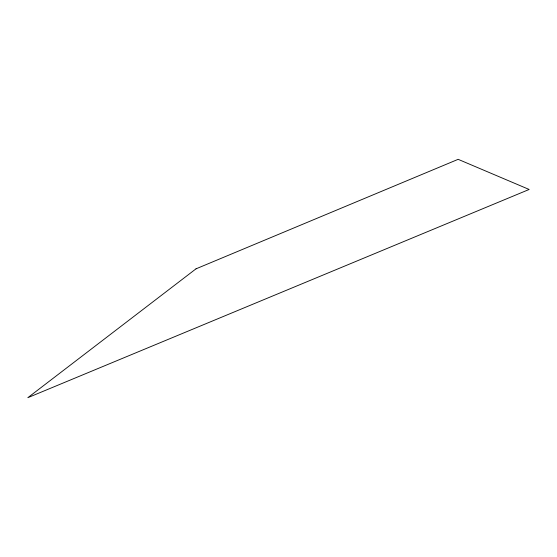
<?xml version="1.0" encoding="UTF-8"?>
<svg xmlns="http://www.w3.org/2000/svg" width="557" height="557" viewBox="0 0 557 557"><rect width="100%" height="100%" fill="white"/><g stroke="black" fill="none" stroke-linecap="round" stroke-linejoin="round"><path stroke-width="0.84" d="M196.008 268.836L27.85 397.67L529.15 189.464L458.153 159.33L196.008 268.836"/></g></svg>
